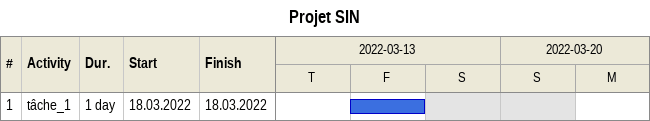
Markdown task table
Projet SIN

| ID | Task | Duration | Start | Finish |
|---|---|---|---|---|
| 1 | tâche_1 | 1d | 2022-03-18 | 2022-03-18 |
